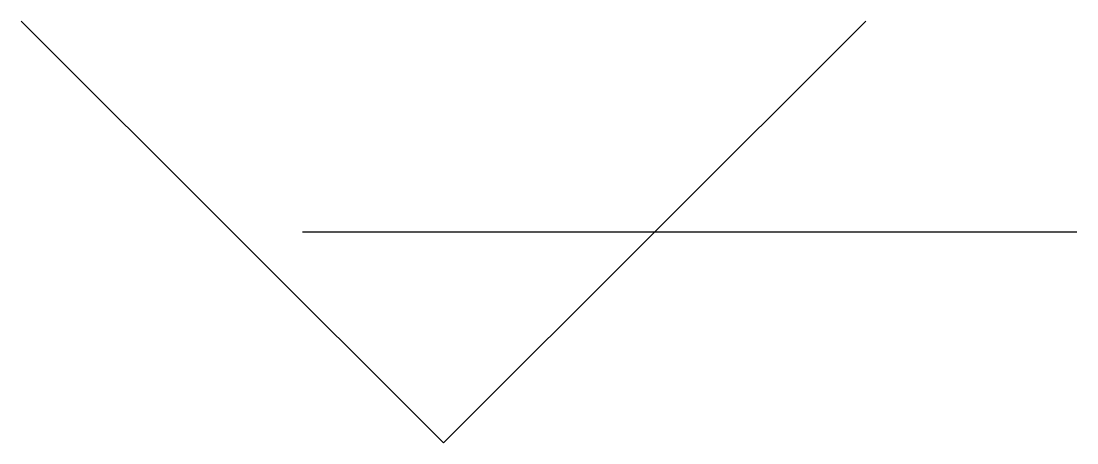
# Model space of a CAD drawing. Extents: x -15 to 0, y -3 to 3.
import ezdxf

# ---------------------------------------------------------------- set-up
doc = ezdxf.new("R2010")
doc.units = 0
doc.linetypes.add('DASHED', pattern=[0])
doc.layers.get('0').update_dxf_attribs({"linetype": 'CONTINUOUS'})

msp = doc.modelspace()

# ---------------------------------------------------------------- linework, layer by layer
at = {"color": 0, "linetype": 'DASHED'}
for p, q in [((-15, 3), (-9, -3)), ((-9, -3), (-3, 3)), ((0, 0), (-11, 0))]:
    msp.add_line(p, q, dxfattribs=at)

doc.saveas('drawing.dxf')
